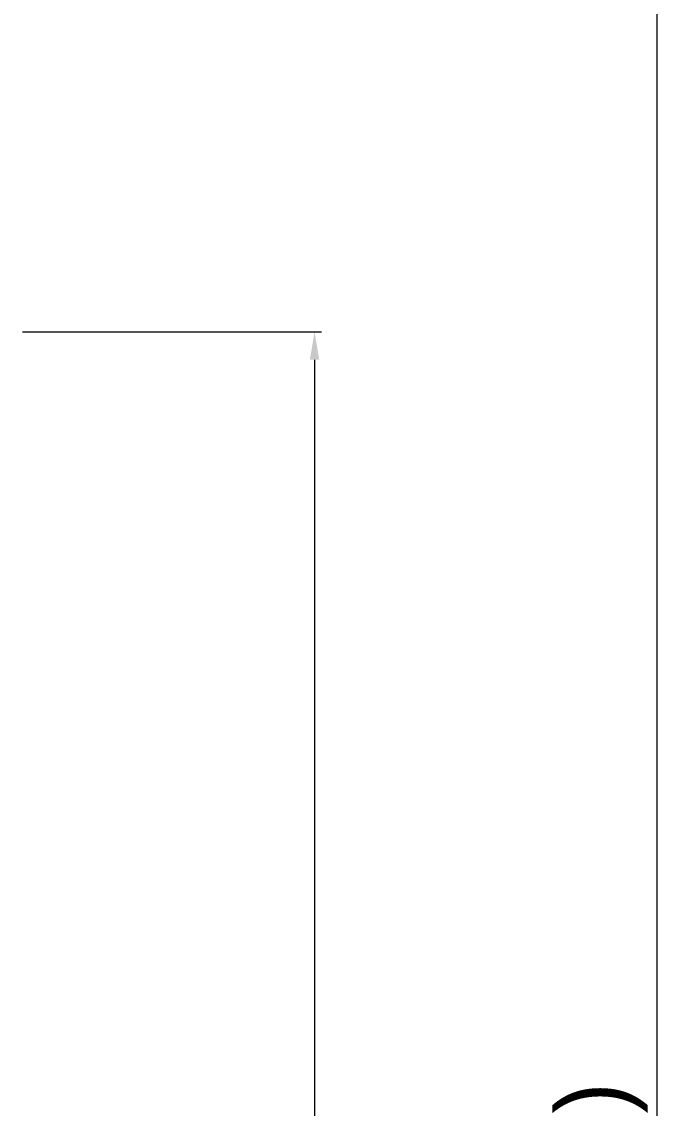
# Model space of a CAD drawing. Extents: x 0 to 3160, y 0 to 2315.
# Drawn here: x 2128.4 to 2311.1, y 967 to 1276.1 of the extents above; entities that cross this region are included whole.
import ezdxf

# ---------------------------------------------------------------- set-up
doc = ezdxf.new("R2010")
doc.units = 0
doc.header["$LTSCALE"] = 3
doc.header["$MEASUREMENT"] = 0
doc.header["$PDMODE"] = 3
doc.header["$PDSIZE"] = -10
doc.layers.get('0').update_dxf_attribs({"linetype": 'CONTINUOUS'})
doc.layers.get('DEFPOINTS').update_dxf_attribs({"linetype": 'CONTINUOUS'})
doc.styles.add('Daelim Dimension', font='')
doc.styles.get('Daelim Dimension').set_extended_font_data('나눔고딕')
doc.dimstyles.new('DEFAULT', dxfattribs={"dimscale": 2, "dimtxt": 2, "dimasz": 2, "dimexe": 0, "dimexo": 2, "dimgap": 1, "dimtad": 1, "dimdec": 1, "dimzin": 9, "dimdsep": 46, "dimtxsty": 'Daelim Dimension', "dimcen": 0.5, "dimclrd": 252, "dimclre": 252, "dimclrt": 3, "dimadec": 1, "dimazin": 0, "dimtfac": 1, "dimtdec": 1, "dimtix": 1, "dimtmove": 0, "dimatfit": 3, "dimfxl": 1, "dimtolj": 1, "dimtzin": 1, "dimlwd": 9, "dimlwe": 9, "dimarcsym": 0})

# ---------------------------------------------------------------- blocks, each defined once
blk = doc.blocks.new('*D1')
at = {"color": 5, "lineweight": 9, "ltscale": 0.5, "transparency": 16777216}
for p, q in [((2128.58, 1187.91), (2213.64, 1187.91)), ((2211.64, 1179.91), (2211.64, 426.22)), ((2138.14, 418.22), (2213.64, 418.22))]:
    blk.add_line(p, q, dxfattribs=at)
at = {"color": 5, "ltscale": 0.5, "transparency": 16777216}
for points in [[(2210.31, 1179.91), (2212.97, 1179.91), (2211.64, 1187.91)], [(2210.31, 426.22), (2212.97, 426.22), (2211.64, 418.22)]]:
    blk.add_solid(points, dxfattribs=at)
at = {"layer": 'DEFPOINTS', "color": 0, "ltscale": 0.5, "transparency": 16777216}
for p in [(2124.58, 1187.91), (2134.14, 418.22), (2211.64, 418.22)]:
    blk.add_point(p, dxfattribs=at)
at = {"color": 7, "ltscale": 0.5, "transparency": 16777216, "insert": (2198.75, 803.07), "char_height": 20, "attachment_point": 5, "rotation": 90, "style": 'Daelim Dimension'}
blk.add_mtext('\\A1;810-950', dxfattribs=at)
blk = doc.blocks.new('*D8')
at = {"color": 5, "lineweight": 9, "ltscale": 0.5, "transparency": 16777216}
for p, q in [((1965.64, 1392.3), (2311.07, 1392.3)), ((2309.07, 426.81), (2309.07, 1384.3)), ((2143.24, 418.81), (2311.07, 418.81))]:
    blk.add_line(p, q, dxfattribs=at)
at = {"color": 5, "ltscale": 0.5, "transparency": 16777216}
for points in [[(2307.74, 1384.3), (2310.4, 1384.3), (2309.07, 1392.3)], [(2307.74, 426.81), (2310.4, 426.81), (2309.07, 418.81)]]:
    blk.add_solid(points, dxfattribs=at)
at = {"layer": 'DEFPOINTS', "color": 0, "ltscale": 0.5, "transparency": 16777216}
for p in [(1961.64, 1392.3), (2309.07, 1392.3), (2139.24, 418.81)]:
    blk.add_point(p, dxfattribs=at)
at = {"color": 7, "ltscale": 0.5, "transparency": 16777216, "insert": (2293.36, 905.56), "char_height": 20, "attachment_point": 5, "rotation": 90, "style": 'Daelim Dimension'}
blk.add_mtext('\\A1;(920~1380)', dxfattribs=at)

msp = doc.modelspace()

# ---------------------------------------------------------------- dimensions: what is measured, and where the dimension line sits
at = {"color": 5, "ltscale": 0.5}
for base, p1, p2, text, picture, middle in [((2309.07, 1392.3), (2139.24, 418.81), (1961.64, 1392.3), '(920~1380)', '*D8', (2309.07, 905.56)), ((2211.64, 418.22), (2124.58, 1187.91), (2134.14, 418.22), '810-950', '*D1', (2211.64, 803.07))]:
    dim = msp.add_linear_dim(base=base, p1=p1, p2=p2, angle=90, text=text, dimstyle='DEFAULT', override={"dimtxt": 10, "dimasz": 4, "dimexe": 1, "dimdec": 0, "dimclrd": 5, "dimclre": 5, "dimclrt": 7}, dxfattribs=at)
    dim.commit()
    dim.dimension.update_dxf_attribs({"geometry": picture, "text_midpoint": middle, "dimtype": 160})

doc.saveas('drawing.dxf')
